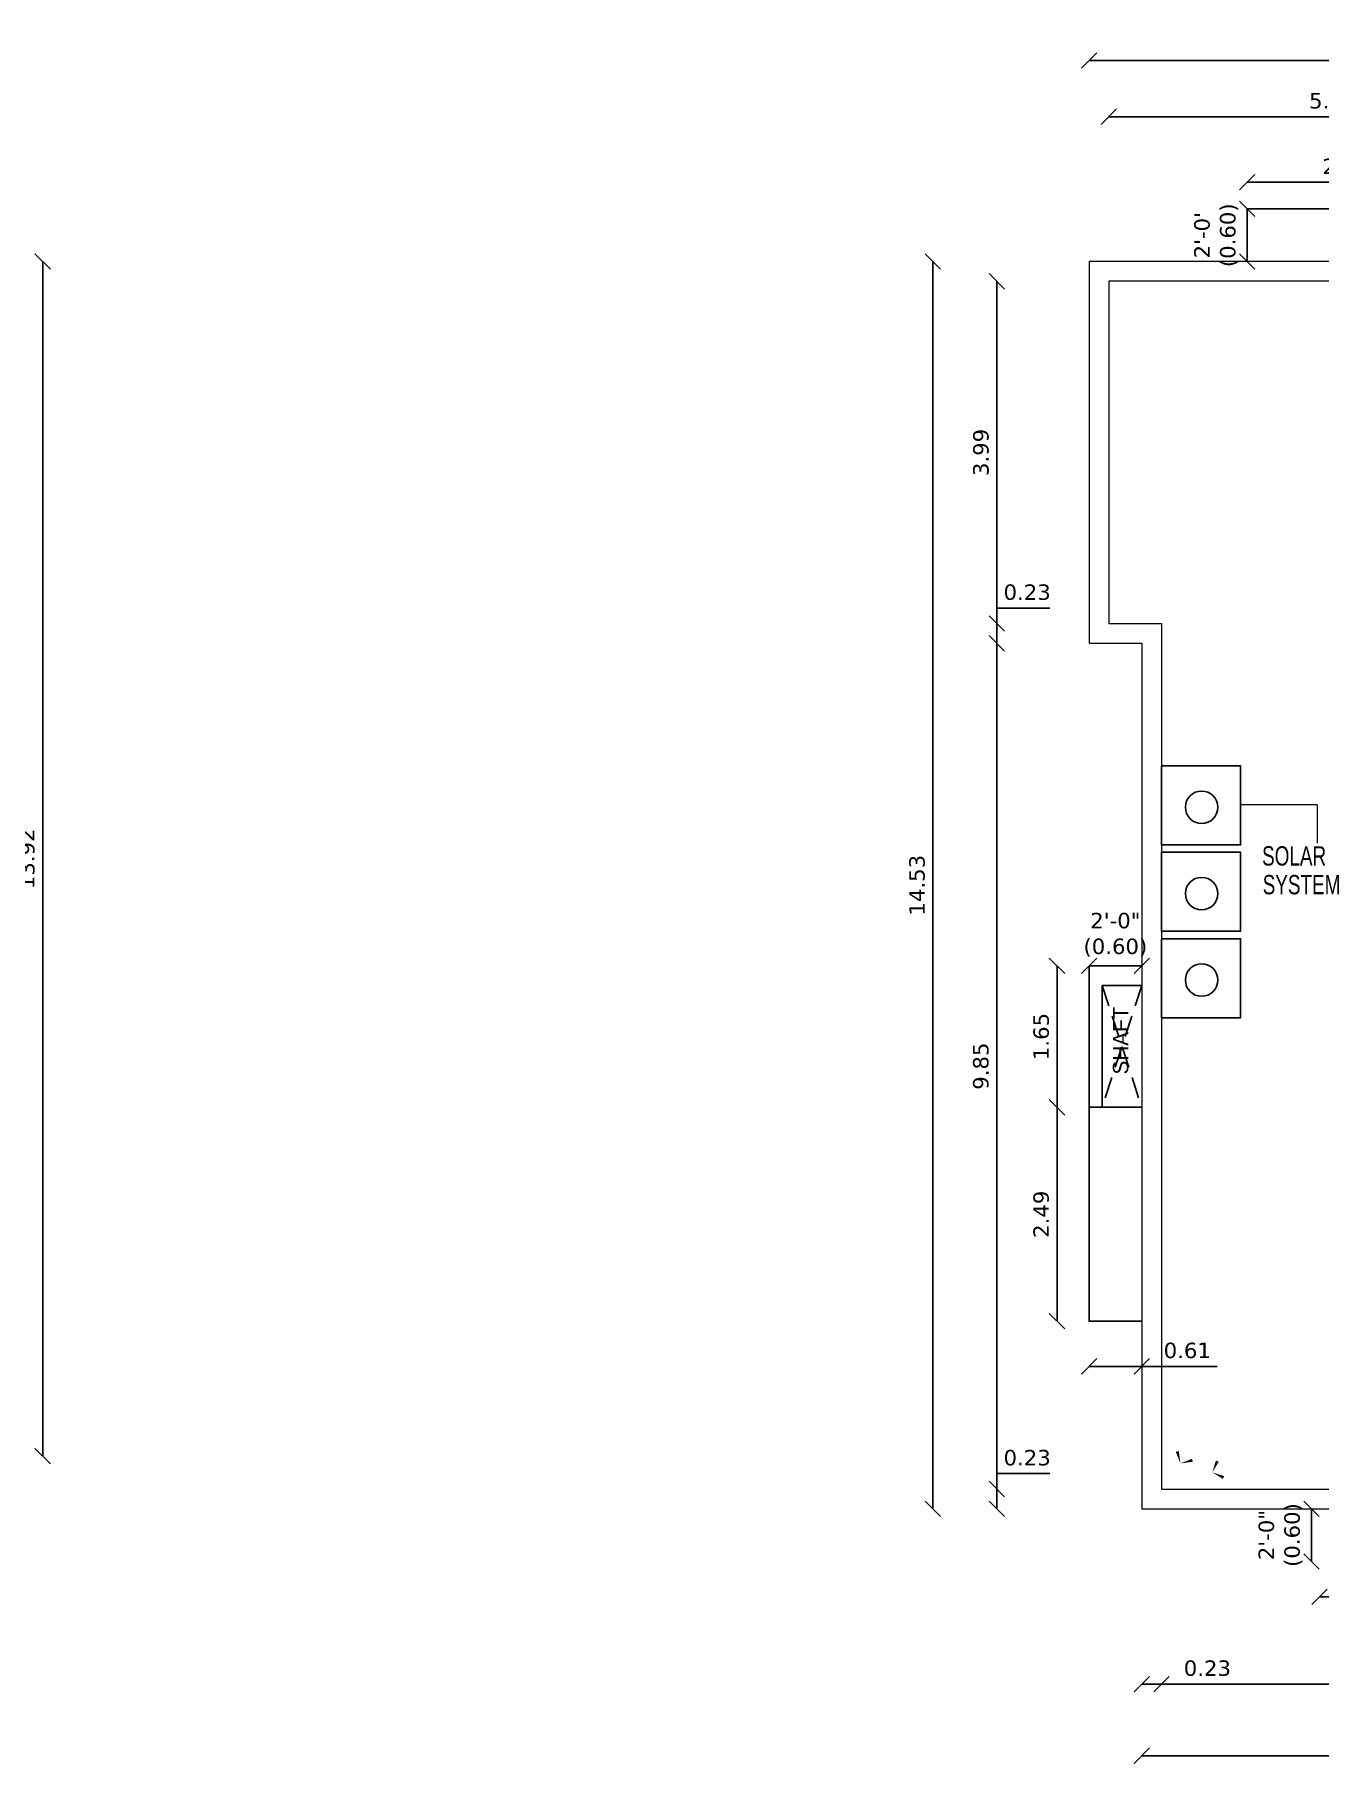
# Model space of a CAD drawing. Header units: metres. Extents: x 922 to 1088, y 813 to 878.
# Drawn here: x 1048.36 to 1063.32, y 822.93 to 843.07 of the extents above; entities that cross this region are included whole.
import ezdxf

# ---------------------------------------------------------------- set-up
doc = ezdxf.new("R2010")
doc.units = ezdxf.units.M
doc.header["$MEASUREMENT"] = 0
doc.header["$PDMODE"] = 2
doc.header["$PDSIZE"] = 50
doc.linetypes.add('HIDDEN', pattern=[0.375, 0.25, -0.125])
doc.layers.get('0').update_dxf_attribs({"lineweight": 0})
doc.layers.get('Defpoints').update_dxf_attribs({"lineweight": 0})
for name, color, linetype in [('ABOVE', 250, 'HIDDEN'), ('CONSIDER AREA', 7, 'Continuous'), ('FURN', 251, 'Continuous'), ('window', 252, 'Continuous')]:
    doc.layers.add(name, color=color, linetype=linetype)
for name, color, linetype, lineweight in [('DIM', 3, 'Continuous', 0), ('ED', 30, 'Continuous', 0), ('ROOM TEXT', 7, 'Continuous', 0), ('wall', 7, 'Continuous', 0)]:
    doc.layers.add(name, color=color, linetype=linetype, lineweight=lineweight)
doc.styles.add('DM', font='arial.ttf', dxfattribs={"width": 0.7})
doc.styles.get("Standard").update_dxf_attribs({"font": 'verdana.ttf', "height": 0.18})
doc.styles.add('UATEXT', font='GOTHIC.TTF')
doc.dimstyles.new('ED', dxfattribs={"dimscale": 0, "dimtxt": 0.18, "dimasz": 0.18, "dimexe": 0, "dimexo": 0, "dimgap": 0.09, "dimtad": 1, "dimtoh": 1, "dimzin": 3, "dimdsep": 46, "dimtxsty": 'Standard', "dimblk": 'OBLIQUE', "dimcen": 0.09, "dimse1": 1, "dimse2": 1, "dimclrd": 251, "dimclrt": 30, "dimadec": 0, "dimazin": 0, "dimtfac": 1, "dimtmove": 0, "dimatfit": 3, "dimldrblk": 'ARCHTICK', "dimfxl": 0, "dimtolj": 1, "dimtzin": 0, "dimarcsym": 0})

# ---------------------------------------------------------------- blocks, each defined once
blk = doc.blocks.new('_Oblique')
at = {"color": 0, "linetype": 'ByBlock', "lineweight": -2}
blk.add_line((-0.5, -0.5), (0.5, 0.5), dxfattribs=at)
blk = doc.blocks.new('*D28')
at = {"layer": 'Defpoints', "color": 0}
for p in [(1047.651, 840.425), (1048.455, 840.425), (1047.651, 826.51)]:
    blk.add_point(p, dxfattribs=at)
at = {"layer": 'ED', "color": 251, "lineweight": -2}
blk.add_line((1048.455, 826.51), (1048.455, 840.425), dxfattribs=at)
at = {"layer": 'ED', "color": 251, "lineweight": -2, "xscale": 0.18, "yscale": 0.18, "zscale": 0.18}
for p, rotation in [((1048.455, 840.425), 90), ((1048.455, 826.51), 270)]:
    blk.add_blockref('_Oblique', p, dxfattribs=dict(at, rotation=rotation))
at = {"layer": 'ED', "color": 30, "insert": (1048.271, 833.467), "char_height": 0.18, "attachment_point": 5, "rotation": 90}
blk.add_mtext('\\A1;13.92', dxfattribs=at)
blk = doc.blocks.new('_ArchTick')
at = {"color": 0, "const_width": 0.15}
blk.add_lwpolyline([(-0.5, -0.5), (0.5, 0.5)], dxfattribs=at)
blk = doc.blocks.new('ARROW2')
at = {"layer": 'FURN'}
for points in [[(0, 0, 0, 1.41, 0), (-3.98, 3.98, 1.41, 1.41, 0)], [(0, 0, 0, 1.41, 0), (3.98, 3.98, 1.41, 1.41, 0)]]:
    blk.add_lwpolyline(points, format="xyseb", dxfattribs=at)
blk = doc.blocks.new('*D238')
at = {"layer": 'Defpoints', "color": 0}
for p in [(1066.08, 842.112), (1060.867, 840.195), (1066.08, 840.195)]:
    blk.add_point(p, dxfattribs=at)
at = {"layer": 'ED', "color": 251, "lineweight": -2}
blk.add_line((1060.867, 842.112), (1066.08, 842.112), dxfattribs=at)
at = {"layer": 'ED', "color": 251, "lineweight": -2, "xscale": 0.18, "yscale": 0.18, "zscale": 0.18, "rotation": 180}
blk.add_blockref('_Oblique', (1060.867, 842.112), dxfattribs=at)
at = {"layer": 'ED', "color": 251, "lineweight": -2, "xscale": 0.18, "yscale": 0.18, "zscale": 0.18}
blk.add_blockref('_Oblique', (1066.08, 842.112), dxfattribs=at)
at = {"layer": 'ED', "color": 30, "insert": (1063.473, 842.296), "char_height": 0.18, "attachment_point": 5}
blk.add_mtext('\\A1;5.21', dxfattribs=at)
blk = doc.blocks.new('*D60')
at = {"layer": 'Defpoints', "color": 0}
for p in [(1086.282, 842.767), (1060.637, 842.112), (1086.282, 842.112)]:
    blk.add_point(p, dxfattribs=at)
at = {"layer": 'ED', "color": 251, "lineweight": -2}
blk.add_line((1060.637, 842.767), (1086.282, 842.767), dxfattribs=at)
at = {"layer": 'ED', "color": 251, "lineweight": -2, "xscale": 0.18, "yscale": 0.18, "zscale": 0.18, "rotation": 180}
blk.add_blockref('_Oblique', (1060.637, 842.767), dxfattribs=at)
at = {"layer": 'ED', "color": 251, "lineweight": -2, "xscale": 0.18, "yscale": 0.18, "zscale": 0.18}
blk.add_blockref('_Oblique', (1086.282, 842.767), dxfattribs=at)
at = {"layer": 'ED', "color": 30, "insert": (1073.459, 842.951), "char_height": 0.18, "attachment_point": 5}
blk.add_mtext('\\A1;25.65', dxfattribs=at)
blk = doc.blocks.new('*D248')
at = {"layer": 'Defpoints', "color": 0}
for p in [(1059.563, 826.126), (1061.48, 826.126), (1061.25, 825.896)]:
    blk.add_point(p, dxfattribs=at)
at = {"layer": 'ED', "color": 251, "lineweight": -2}
for p, q in [((1059.563, 826.126), (1059.563, 826.306)), ((1059.563, 826.306), (1060.18, 826.306)), ((1059.563, 825.896), (1059.563, 826.126))]:
    blk.add_line(p, q, dxfattribs=at)
at = {"layer": 'ED', "color": 251, "lineweight": -2, "xscale": 0.18, "yscale": 0.18, "zscale": 0.18}
for p, rotation in [((1059.563, 826.126), 90), ((1059.563, 825.896), 270)]:
    blk.add_blockref('_Oblique', p, dxfattribs=dict(at, rotation=rotation))
at = {"layer": 'ED', "color": 30, "insert": (1059.916, 826.49), "char_height": 0.18, "attachment_point": 5}
blk.add_mtext('\\A1;0.23', dxfattribs=at)
blk = doc.blocks.new('*D249')
at = {"layer": 'Defpoints', "color": 0}
for p in [(1059.563, 835.978), (1060.637, 835.978), (1061.48, 826.126)]:
    blk.add_point(p, dxfattribs=at)
at = {"layer": 'ED', "color": 251, "lineweight": -2}
blk.add_line((1059.563, 826.126), (1059.563, 835.978), dxfattribs=at)
at = {"layer": 'ED', "color": 251, "lineweight": -2, "xscale": 0.18, "yscale": 0.18, "zscale": 0.18}
for p, rotation in [((1059.563, 835.978), 90), ((1059.563, 826.126), 270)]:
    blk.add_blockref('_Oblique', p, dxfattribs=dict(at, rotation=rotation))
at = {"layer": 'ED', "color": 30, "insert": (1059.378, 831.052), "char_height": 0.18, "attachment_point": 5, "rotation": 90}
blk.add_mtext('\\A1;9.85', dxfattribs=at)
blk = doc.blocks.new('*D250')
at = {"layer": 'Defpoints', "color": 0}
for p in [(1059.563, 836.208), (1060.867, 836.208), (1060.637, 835.978)]:
    blk.add_point(p, dxfattribs=at)
at = {"layer": 'ED', "color": 251, "lineweight": -2}
for p, q in [((1059.563, 836.208), (1059.563, 836.388)), ((1059.563, 836.388), (1060.18, 836.388)), ((1059.563, 835.978), (1059.563, 836.208))]:
    blk.add_line(p, q, dxfattribs=at)
at = {"layer": 'ED', "color": 251, "lineweight": -2, "xscale": 0.18, "yscale": 0.18, "zscale": 0.18}
for p, rotation in [((1059.563, 836.208), 90), ((1059.563, 835.978), 270)]:
    blk.add_blockref('_Oblique', p, dxfattribs=dict(at, rotation=rotation))
at = {"layer": 'ED', "color": 30, "insert": (1059.916, 836.572), "char_height": 0.18, "attachment_point": 5}
blk.add_mtext('\\A1;0.23', dxfattribs=at)
blk = doc.blocks.new('*D251')
at = {"layer": 'Defpoints', "color": 0}
for p in [(1059.563, 840.195), (1060.867, 840.195), (1060.867, 836.208)]:
    blk.add_point(p, dxfattribs=at)
at = {"layer": 'ED', "color": 251, "lineweight": -2}
blk.add_line((1059.563, 836.208), (1059.563, 840.195), dxfattribs=at)
at = {"layer": 'ED', "color": 251, "lineweight": -2, "xscale": 0.18, "yscale": 0.18, "zscale": 0.18}
for p, rotation in [((1059.563, 840.195), 90), ((1059.563, 836.208), 270)]:
    blk.add_blockref('_Oblique', p, dxfattribs=dict(at, rotation=rotation))
at = {"layer": 'ED', "color": 30, "insert": (1059.379, 838.201), "char_height": 0.18, "attachment_point": 5, "rotation": 90}
blk.add_mtext('\\A1;3.99', dxfattribs=at)
blk = doc.blocks.new('*D61')
at = {"layer": 'Defpoints', "color": 0}
for p in [(1059.563, 840.425), (1058.818, 825.896), (1059.563, 825.896)]:
    blk.add_point(p, dxfattribs=at)
at = {"layer": 'ED', "color": 251, "lineweight": -2}
blk.add_line((1058.818, 840.425), (1058.818, 825.896), dxfattribs=at)
at = {"layer": 'ED', "color": 251, "lineweight": -2, "xscale": 0.18, "yscale": 0.18, "zscale": 0.18}
for p, rotation in [((1058.818, 840.425), 90), ((1058.818, 825.896), 270)]:
    blk.add_blockref('_Oblique', p, dxfattribs=dict(at, rotation=rotation))
at = {"layer": 'ED', "color": 30, "insert": (1058.635, 833.16), "char_height": 0.18, "attachment_point": 5, "rotation": 90}
blk.add_mtext('\\A1;14.53', dxfattribs=at)
blk = doc.blocks.new('*D62')
at = {"layer": 'Defpoints', "color": 0}
for p in [(1061.48, 826.126), (1061.25, 825.896), (1061.48, 823.854)]:
    blk.add_point(p, dxfattribs=at)
at = {"layer": 'ED', "color": 251, "lineweight": -2}
for p, q in [((1061.25, 823.854), (1061.48, 823.854)), ((1061.48, 823.854), (1062.367, 823.854))]:
    blk.add_line(p, q, dxfattribs=at)
at = {"layer": 'ED', "color": 251, "lineweight": -2, "xscale": 0.18, "yscale": 0.18, "zscale": 0.18, "rotation": 180}
blk.add_blockref('_Oblique', (1061.25, 823.854), dxfattribs=at)
at = {"layer": 'ED', "color": 251, "lineweight": -2, "xscale": 0.18, "yscale": 0.18, "zscale": 0.18}
blk.add_blockref('_Oblique', (1061.48, 823.854), dxfattribs=at)
at = {"layer": 'ED', "color": 30, "insert": (1062.014, 824.038), "char_height": 0.18, "attachment_point": 5}
blk.add_mtext('\\A1;0.23', dxfattribs=at)
blk = doc.blocks.new('*D252')
at = {"layer": 'Defpoints', "color": 0}
for p in [(1061.48, 826.126), (1072.558, 825.283), (1072.558, 823.854)]:
    blk.add_point(p, dxfattribs=at)
at = {"layer": 'ED', "color": 251, "lineweight": -2}
blk.add_line((1061.48, 823.854), (1072.558, 823.854), dxfattribs=at)
at = {"layer": 'ED', "color": 251, "lineweight": -2, "xscale": 0.18, "yscale": 0.18, "zscale": 0.18, "rotation": 180}
blk.add_blockref('_Oblique', (1061.48, 823.854), dxfattribs=at)
at = {"layer": 'ED', "color": 251, "lineweight": -2, "xscale": 0.18, "yscale": 0.18, "zscale": 0.18}
blk.add_blockref('_Oblique', (1072.558, 823.854), dxfattribs=at)
at = {"layer": 'ED', "color": 30, "insert": (1067.019, 824.039), "char_height": 0.18, "attachment_point": 5}
blk.add_mtext('\\A1;11.08', dxfattribs=at)
blk = doc.blocks.new('*D63')
at = {"layer": 'Defpoints', "color": 0}
for p in [(1061.25, 823.714), (1086.282, 823.714), (1086.282, 823.02)]:
    blk.add_point(p, dxfattribs=at)
at = {"layer": 'ED', "color": 251, "lineweight": -2}
blk.add_line((1061.25, 823.02), (1086.282, 823.02), dxfattribs=at)
at = {"layer": 'ED', "color": 251, "lineweight": -2, "xscale": 0.18, "yscale": 0.18, "zscale": 0.18, "rotation": 180}
blk.add_blockref('_Oblique', (1061.25, 823.02), dxfattribs=at)
at = {"layer": 'ED', "color": 251, "lineweight": -2, "xscale": 0.18, "yscale": 0.18, "zscale": 0.18}
blk.add_blockref('_Oblique', (1086.282, 823.02), dxfattribs=at)
at = {"layer": 'ED', "color": 30, "insert": (1073.766, 823.203), "char_height": 0.18, "attachment_point": 5}
blk.add_mtext('\\A1;25.03', dxfattribs=at)
blk = doc.blocks.new('*D65')
at = {"layer": 'Defpoints', "color": 0}
for p in [(1046.787, 826.51), (1047.681, 826.51), (1075.707, 825.896)]:
    blk.add_point(p, dxfattribs=at)
at = {"layer": 'ED', "color": 251, "lineweight": -2}
blk.add_line((1047.681, 825.896), (1047.681, 826.51), dxfattribs=at)
at = {"layer": 'ED', "color": 251, "lineweight": -2, "xscale": 0.18, "yscale": 0.18, "zscale": 0.18}
for p, rotation in [((1047.681, 826.51), 90), ((1047.681, 825.896), 270)]:
    blk.add_blockref('_Oblique', p, dxfattribs=dict(at, rotation=rotation))
at = {"layer": 'ED', "color": 30, "insert": (1047.32, 826.203), "char_height": 0.18, "attachment_point": 5, "rotation": 90}
blk.add_mtext('\\A1;2\'-0"\\P(0.60) ', dxfattribs=at)
blk = doc.blocks.new('*D264')
at = {"layer": 'Defpoints', "color": 0}
for p in [(1063.32, 825.283), (1065.62, 825.283), (1065.62, 824.871)]:
    blk.add_point(p, dxfattribs=at)
at = {"layer": 'ED', "color": 251, "lineweight": -2}
blk.add_line((1063.32, 824.871), (1065.62, 824.871), dxfattribs=at)
at = {"layer": 'ED', "color": 251, "lineweight": -2, "xscale": 0.18, "yscale": 0.18, "zscale": 0.18, "rotation": 180}
blk.add_blockref('_Oblique', (1063.32, 824.871), dxfattribs=at)
at = {"layer": 'ED', "color": 251, "lineweight": -2, "xscale": 0.18, "yscale": 0.18, "zscale": 0.18}
blk.add_blockref('_Oblique', (1065.62, 824.871), dxfattribs=at)
at = {"layer": 'ED', "color": 30, "insert": (1064.47, 825.055), "char_height": 0.18, "attachment_point": 5}
blk.add_mtext('\\A1;2.30', dxfattribs=at)
blk = doc.blocks.new('*D267')
at = {"layer": 'Defpoints', "color": 0}
for p in [(1064.777, 841.349), (1062.478, 841.038), (1064.777, 841.038)]:
    blk.add_point(p, dxfattribs=at)
at = {"layer": 'ED', "color": 251, "lineweight": -2}
blk.add_line((1062.478, 841.349), (1064.777, 841.349), dxfattribs=at)
at = {"layer": 'ED', "color": 251, "lineweight": -2, "xscale": 0.18, "yscale": 0.18, "zscale": 0.18, "rotation": 180}
blk.add_blockref('_Oblique', (1062.478, 841.349), dxfattribs=at)
at = {"layer": 'ED', "color": 251, "lineweight": -2, "xscale": 0.18, "yscale": 0.18, "zscale": 0.18}
blk.add_blockref('_Oblique', (1064.777, 841.349), dxfattribs=at)
at = {"layer": 'ED', "color": 30, "insert": (1063.627, 841.532), "char_height": 0.18, "attachment_point": 5}
blk.add_mtext('\\A1;2.30', dxfattribs=at)
blk = doc.blocks.new('*D233')
at = {"layer": 'Defpoints', "color": 0}
for p in [(1060.264, 830.573), (1060.637, 830.573), (1060.637, 828.081)]:
    blk.add_point(p, dxfattribs=at)
at = {"layer": 'ED', "color": 251, "lineweight": -2}
blk.add_line((1060.264, 828.081), (1060.264, 830.573), dxfattribs=at)
at = {"layer": 'ED', "color": 251, "lineweight": -2, "xscale": 0.18, "yscale": 0.18, "zscale": 0.18}
for p, rotation in [((1060.264, 830.573), 90), ((1060.264, 828.081), 270)]:
    blk.add_blockref('_Oblique', p, dxfattribs=dict(at, rotation=rotation))
at = {"layer": 'ED', "color": 30, "insert": (1060.08, 829.327), "char_height": 0.18, "attachment_point": 5, "rotation": 90}
blk.add_mtext('\\A1;2.49', dxfattribs=at)
blk = doc.blocks.new('*D55')
at = {"layer": 'Defpoints', "color": 0}
for p in [(1060.264, 832.221), (1060.637, 832.221), (1061.25, 830.573)]:
    blk.add_point(p, dxfattribs=at)
at = {"layer": 'ED', "color": 251, "lineweight": -2}
blk.add_line((1060.264, 830.573), (1060.264, 832.221), dxfattribs=at)
at = {"layer": 'ED', "color": 251, "lineweight": -2, "xscale": 0.18, "yscale": 0.18, "zscale": 0.18}
for p, rotation in [((1060.264, 832.221), 90), ((1060.264, 830.573), 270)]:
    blk.add_blockref('_Oblique', p, dxfattribs=dict(at, rotation=rotation))
at = {"layer": 'ED', "color": 30, "insert": (1060.08, 831.397), "char_height": 0.18, "attachment_point": 5, "rotation": 90}
blk.add_mtext('\\A1;1.65', dxfattribs=at)
blk = doc.blocks.new('*D237')
at = {"layer": 'Defpoints', "color": 0}
for p in [(1060.637, 828.081), (1061.25, 828.081), (1061.25, 827.555)]:
    blk.add_point(p, dxfattribs=at)
at = {"layer": 'ED', "color": 251, "lineweight": -2}
for p, q in [((1060.637, 827.555), (1061.25, 827.555)), ((1061.25, 827.555), (1062.129, 827.555))]:
    blk.add_line(p, q, dxfattribs=at)
at = {"layer": 'ED', "color": 251, "lineweight": -2, "xscale": 0.18, "yscale": 0.18, "zscale": 0.18, "rotation": 180}
blk.add_blockref('_Oblique', (1060.637, 827.555), dxfattribs=at)
at = {"layer": 'ED', "color": 251, "lineweight": -2, "xscale": 0.18, "yscale": 0.18, "zscale": 0.18}
blk.add_blockref('_Oblique', (1061.25, 827.555), dxfattribs=at)
at = {"layer": 'ED', "color": 30, "insert": (1061.78, 827.739), "char_height": 0.18, "attachment_point": 5}
blk.add_mtext('\\A1;0.61', dxfattribs=at)
blk = doc.blocks.new('*D86')
at = {"layer": 'Defpoints', "color": 0}
for p in [(1062.287, 841.038), (1062.478, 841.038), (1062.287, 840.425)]:
    blk.add_point(p, dxfattribs=at)
at = {"layer": 'ED', "color": 251, "lineweight": -2}
blk.add_line((1062.478, 840.425), (1062.478, 841.038), dxfattribs=at)
at = {"layer": 'ED', "color": 251, "lineweight": -2, "xscale": 0.18, "yscale": 0.18, "zscale": 0.18}
for p, rotation in [((1062.478, 841.038), 90), ((1062.478, 840.425), 270)]:
    blk.add_blockref('_Oblique', p, dxfattribs=dict(at, rotation=rotation))
at = {"layer": 'ED', "color": 30, "insert": (1062.117, 840.731), "char_height": 0.18, "attachment_point": 5, "rotation": 90}
blk.add_mtext("\\A1;2'-0'\\P(0.60)  ", dxfattribs=at)
blk = doc.blocks.new('*D87')
at = {"layer": 'Defpoints', "color": 0}
for p in [(1060.637, 832.221), (1061.25, 832.221), (1061.25, 832.221)]:
    blk.add_point(p, dxfattribs=at)
at = {"layer": 'ED', "color": 251, "lineweight": -2}
blk.add_line((1060.637, 832.221), (1061.25, 832.221), dxfattribs=at)
at = {"layer": 'ED', "color": 251, "lineweight": -2, "xscale": 0.18, "yscale": 0.18, "zscale": 0.18, "rotation": 180}
blk.add_blockref('_Oblique', (1060.637, 832.221), dxfattribs=at)
at = {"layer": 'ED', "color": 251, "lineweight": -2, "xscale": 0.18, "yscale": 0.18, "zscale": 0.18}
blk.add_blockref('_Oblique', (1061.25, 832.221), dxfattribs=at)
at = {"layer": 'ED', "color": 30, "insert": (1060.943, 832.582), "char_height": 0.18, "attachment_point": 5}
blk.add_mtext('\\A1;2\'-0"\\P(0.60)', dxfattribs=at)
blk = doc.blocks.new('*D90')
at = {"layer": 'Defpoints', "color": 0}
for p in [(1062.323, 825.896), (1063.227, 825.896), (1062.323, 825.283)]:
    blk.add_point(p, dxfattribs=at)
at = {"layer": 'ED', "color": 251, "lineweight": -2}
blk.add_line((1063.227, 825.283), (1063.227, 825.896), dxfattribs=at)
at = {"layer": 'ED', "color": 251, "lineweight": -2, "xscale": 0.18, "yscale": 0.18, "zscale": 0.18}
for p, rotation in [((1063.227, 825.896), 90), ((1063.227, 825.283), 270)]:
    blk.add_blockref('_Oblique', p, dxfattribs=dict(at, rotation=rotation))
at = {"layer": 'ED', "color": 30, "insert": (1062.866, 825.59), "char_height": 0.18, "attachment_point": 5, "rotation": 90}
blk.add_mtext('\\A1;2\'-0"\\P(0.60) ', dxfattribs=at)

msp = doc.modelspace()

# ---------------------------------------------------------------- linework, layer by layer
at = {"layer": 'ABOVE'}
for p, q in [((1060.789, 831.991), (1061.25, 830.573)), ((1061.25, 831.991), (1060.789, 830.573))]:
    msp.add_line(p, q, dxfattribs=at)
at = {"layer": 'CONSIDER AREA'}
for points in [[(1061.48, 834.55), (1061.48, 833.63), (1062.4, 833.63), (1062.4, 834.55)], [(1061.48, 833.543), (1061.48, 832.623), (1062.4, 832.623), (1062.4, 833.543)], [(1061.48, 832.536), (1061.48, 831.616), (1062.4, 831.616), (1062.4, 832.536)]]:
    msp.add_lwpolyline(points, close=True, dxfattribs=at)
for centre in [(1061.947, 834.068), (1061.947, 833.062), (1061.947, 832.055)]:
    msp.add_circle(centre, 0.189, dxfattribs=at)
at = {"layer": 'ED'}
for q in [(1062.4, 834.097), (1063.291, 833.651)]:
    msp.add_line((1063.291, 834.097), q, dxfattribs=at)
at = {"layer": 'wall', "color": 1}
for points in [[(1075.548, 825.896), (1083.215, 825.896), (1083.215, 826.51), (1086.282, 826.51), (1086.282, 840.425), (1079.957, 840.424), (1079.957, 836.208), (1077.465, 836.208), (1077.465, 840.425), (1072.558, 840.425), (1072.558, 839.198), (1066.31, 839.198), (1066.31, 840.425), (1060.637, 840.425), (1060.637, 835.978), (1061.25, 835.978), (1061.25, 832.221), (1061.25, 825.896), (1072.558, 825.896)], [(1086.052, 828.499), (1086.052, 840.195), (1080.187, 840.194), (1080.187, 835.978), (1077.235, 835.978), (1077.235, 840.195), (1072.788, 840.195), (1072.788, 838.968), (1066.08, 838.968), (1066.08, 840.195), (1060.867, 840.195), (1060.867, 836.208), (1061.48, 836.208), (1061.48, 832.221), (1061.48, 826.126), (1072.558, 826.126)]]:
    msp.add_lwpolyline(points, dxfattribs=at)
at = {"layer": 'window', "color": 252}
for p, q in [((1062.478, 841.038), (1066.31, 841.038)), ((1061.25, 832.221), (1060.637, 832.221)), ((1060.637, 828.081), (1060.637, 832.221)), ((1061.25, 831.991), (1060.789, 831.991)), ((1060.789, 830.573), (1060.789, 831.991))]:
    msp.add_line(p, q, dxfattribs=at)
for points in [[(1064.777, 840.425), (1064.777, 841.038), (1062.478, 841.038), (1062.478, 840.425)], [(1061.25, 830.573), (1060.637, 830.573), (1060.637, 828.081), (1061.25, 828.081)]]:
    msp.add_lwpolyline(points, dxfattribs=at)

# ---------------------------------------------------------------- block references
at = {"layer": 'DIM', "xscale": 0.0255555555555556, "yscale": 0.0255555555555556, "zscale": 0.0255555555555556}
for p, rotation in [((1061.701, 826.424), 329.9794919397049), ((1062.071, 826.32), 290.7122838739541)]:
    msp.add_blockref('ARROW2', p, dxfattribs=dict(at, rotation=rotation))

# ---------------------------------------------------------------- texts
at = {"layer": 'DIM', "style": 'DM', "width": 0.7}
for s, p in [('SOLAR WATER HEATER', (1062.651, 833.389)), ('SYSTEM', (1062.658, 833.054))]:
    msp.add_text(s, height=0.225, dxfattribs=at).set_placement(p)
at = {"layer": 'ROOM TEXT', "style": 'UATEXT'}
msp.add_text('SHAFT', height=0.18, rotation=90, dxfattribs=at).set_placement((1061.094, 830.955))

# ---------------------------------------------------------------- dimensions: what is measured, and where the dimension line sits
at = {"layer": 'ED'}
for base, p1, p2, picture, middle in [((1086.28172087, 842.766870737), (1060.63672087, 842.112210384), (1086.28172087, 842.112210384), '*D60', (1073.45922087, 842.950618219)), ((1066.08, 842.112), (1060.867, 840.195), (1066.08, 840.195), '*D238', (1063.473, 842.296)), ((1064.777, 841.349), (1062.478, 841.038), (1064.777, 841.038), '*D267', (1063.627, 841.532)), ((1061.25, 827.555), (1060.637, 828.081), (1061.25, 828.081), '*D237', (1061.78, 827.739)), ((1061.48, 823.854), (1061.25, 825.896), (1061.48, 826.126), '*D62', (1062.014, 824.038)), ((1072.558, 823.854), (1061.48, 826.126), (1072.558, 825.283), '*D252', (1067.019, 824.039)), ((1065.62, 824.871), (1063.32, 825.283), (1065.62, 825.283), '*D264', (1064.47, 825.055)), ((1086.282, 823.02), (1061.25, 823.714), (1086.282, 823.714), '*D63', (1073.766, 823.203))]:
    dim = msp.add_linear_dim(base=base, p1=p1, p2=p2, dimstyle='ED', override={"dimscale": 1, "dimpost": '\\X'}, dxfattribs=at)
    dim.commit()
    dim.dimension.update_dxf_attribs({"geometry": picture, "text_midpoint": middle})
for base, p1, p2, text, picture, middle in [((1062.478, 841.038), (1062.287, 840.425), (1062.287, 841.038), "2'-0'\\P(0.60)  ", '*D86', (1062.478, 840.731)), ((1047.681, 826.51), (1075.707, 825.896), (1046.787, 826.51), '2\'-0"\\P(0.60) ', '*D65', (1047.681, 826.203)), ((1063.227, 825.896), (1062.323, 825.283), (1062.323, 825.896), '2\'-0"\\P(0.60) ', '*D90', (1063.227, 825.59))]:
    dim = msp.add_linear_dim(base=base, p1=p1, p2=p2, angle=90, text=text, dimstyle='ED', override={"dimscale": 1, "dimpost": '\\X'}, dxfattribs=at)
    dim.commit()
    dim.dimension.update_dxf_attribs({"geometry": picture, "text_midpoint": middle, "dimtype": 160})
for base, p1, p2, picture, middle in [((1048.454626168, 840.424601421), (1047.651157727, 826.509601419), (1047.651157727, 840.424601421), '*D28', (1048.270878686, 833.46710142)), ((1058.818, 825.896), (1059.563, 840.425), (1059.563, 825.896), '*D61', (1058.635, 833.16)), ((1059.563, 840.195), (1060.867, 836.208), (1060.867, 840.195), '*D251', (1059.379, 838.201)), ((1059.563, 836.208), (1060.637, 835.978), (1060.867, 836.208), '*D250', (1059.916, 836.572)), ((1059.563, 835.978), (1061.48, 826.126), (1060.637, 835.978), '*D249', (1059.378, 831.052)), ((1060.264, 832.221), (1061.25, 830.573), (1060.637, 832.221), '*D55', (1060.08, 831.397)), ((1060.264, 830.573), (1060.637, 828.081), (1060.637, 830.573), '*D233', (1060.08, 829.327)), ((1059.563, 826.126), (1061.25, 825.896), (1061.48, 826.126), '*D248', (1059.916, 826.49))]:
    dim = msp.add_linear_dim(base=base, p1=p1, p2=p2, angle=90, dimstyle='ED', override={"dimscale": 1, "dimpost": '\\X'}, dxfattribs=at)
    dim.commit()
    dim.dimension.update_dxf_attribs({"geometry": picture, "text_midpoint": middle})
dim = msp.add_linear_dim(base=(1061.25, 832.221), p1=(1060.637, 832.221), p2=(1061.25, 832.221), text='2\'-0"\\P(0.60)', dimstyle='ED', override={"dimscale": 1, "dimpost": '\\X'}, dxfattribs=at)
dim.commit()
dim.dimension.update_dxf_attribs({"geometry": '*D87', "text_midpoint": (1060.943, 832.221), "dimtype": 160})

doc.saveas('drawing.dxf')
